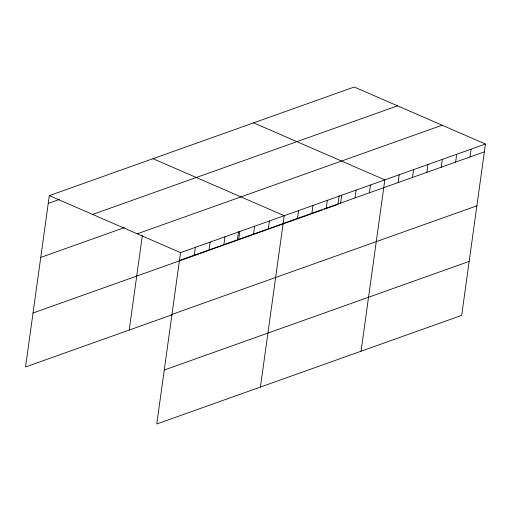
<?xml version="1.0" encoding="UTF-8"?>
<svg xmlns="http://www.w3.org/2000/svg" width="511" height="511" viewBox="0 0 511 511"><rect width="100%" height="100%" fill="white"/><g stroke="black" fill="none" stroke-linecap="round" stroke-linejoin="round"><path stroke-width="0.77" d="M485.45 144.032L180.543 252.626L156.768 423.983L461.676 315.383L485.45 144.032L354.232 87.017L49.324 195.617L25.55 366.968L172.341 314.687M129.219 330.049L142.358 235.36M194.269 255.174L195.355 247.356M209.076 249.898L210.162 242.08M223.888 244.622L224.974 236.804M238.522 231.63L237.328 240.24L223.671 245.108M238.694 239.346L239.78 231.528M253.507 234.076L254.593 226.252M268.32 228.8L269.399 220.982M260.431 387.057L284.212 215.706L152.993 158.691M297.498 218.401L298.584 210.583M311.876 213.285L312.962 205.467M326.248 208.162L327.334 200.344M339.138 195.79L337.943 204.406L324.287 209.267M340.626 203.046L341.706 195.228M354.998 197.923L356.084 190.105M369.37 192.807L370.456 184.988M361.053 351.217L384.828 179.866L253.616 122.857M398.12 182.568L399.206 174.749M412.492 177.445L413.578 169.626M426.87 172.328L427.956 164.51M441.242 167.206L442.328 159.387M455.614 162.089L456.7 154.271M469.992 156.966L471.078 149.148M48.245 203.435L59.353 199.482M92.632 214.428L397.532 105.834M40.752 257.403L124.429 227.599M137.242 233.814L442.149 125.214M179.457 260.45L484.364 151.85M33.036 313.007L179.827 260.725M180.549 260.463L194.206 255.602M194.921 255.347L208.577 250.486M209.299 250.224L222.949 245.363M238.043 239.985L251.699 235.124M252.421 234.868L266.071 230.001M266.793 229.746L280.45 224.885M281.165 224.629L294.821 219.762M295.543 219.506L309.2 214.646M309.915 214.39L322.134 210.04M171.971 314.412L476.878 205.812M164.255 370.015L469.162 261.415M49.324 195.617L180.543 252.626"/></g></svg>
